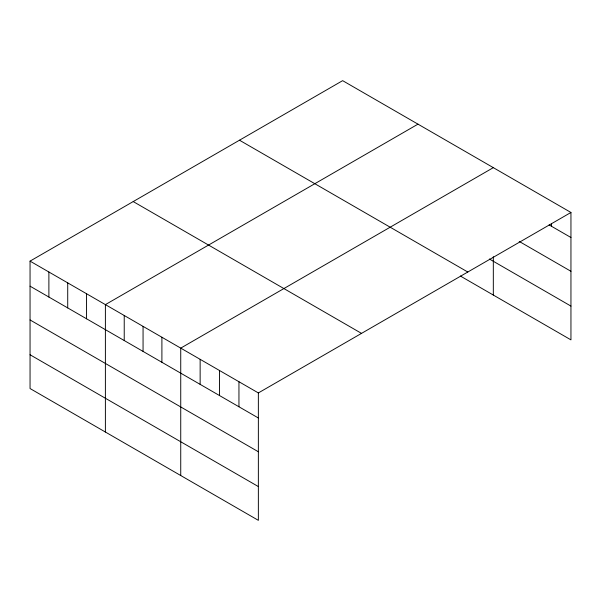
<?xml version="1.0" encoding="UTF-8"?>
<svg xmlns="http://www.w3.org/2000/svg" width="601" height="601" viewBox="0 0 601 601"><rect width="100%" height="100%" fill="white"/><g stroke="black" fill="none" stroke-linecap="round" stroke-linejoin="round"><path stroke-width="0.9" d="M570.95 212.469L258.362 392.934L258.362 520.346L30.05 388.531L30.05 261.127L342.638 80.654L570.95 212.469L570.95 339.873L460.366 276.032M417.98 124.152L105.393 304.624L105.393 432.036M493.323 167.649L180.736 348.122L180.736 475.534M549.119 224.902L570.95 237.508M519.196 241.414L570.95 271.291M489.402 259.008L570.95 306.097M239.483 140.206L467.796 272.02M133.204 201.568L361.517 333.382M30.05 261.127L258.362 392.934M30.05 286.166L258.362 417.98M30.05 319.95L258.362 451.764M30.05 354.755L258.362 486.57M551.545 223.519L551.545 226.307M493.323 256.695L493.323 295.061M238.95 381.733L238.95 406.772M219.545 370.532L219.545 395.571M200.141 359.323L200.141 384.37M161.902 337.244L161.902 362.29M143.061 326.373L143.061 351.412M124.227 315.495L124.227 340.542M86.559 293.746L86.559 318.793M67.718 282.876L67.718 307.915M48.884 271.998L48.884 297.044"/></g></svg>
